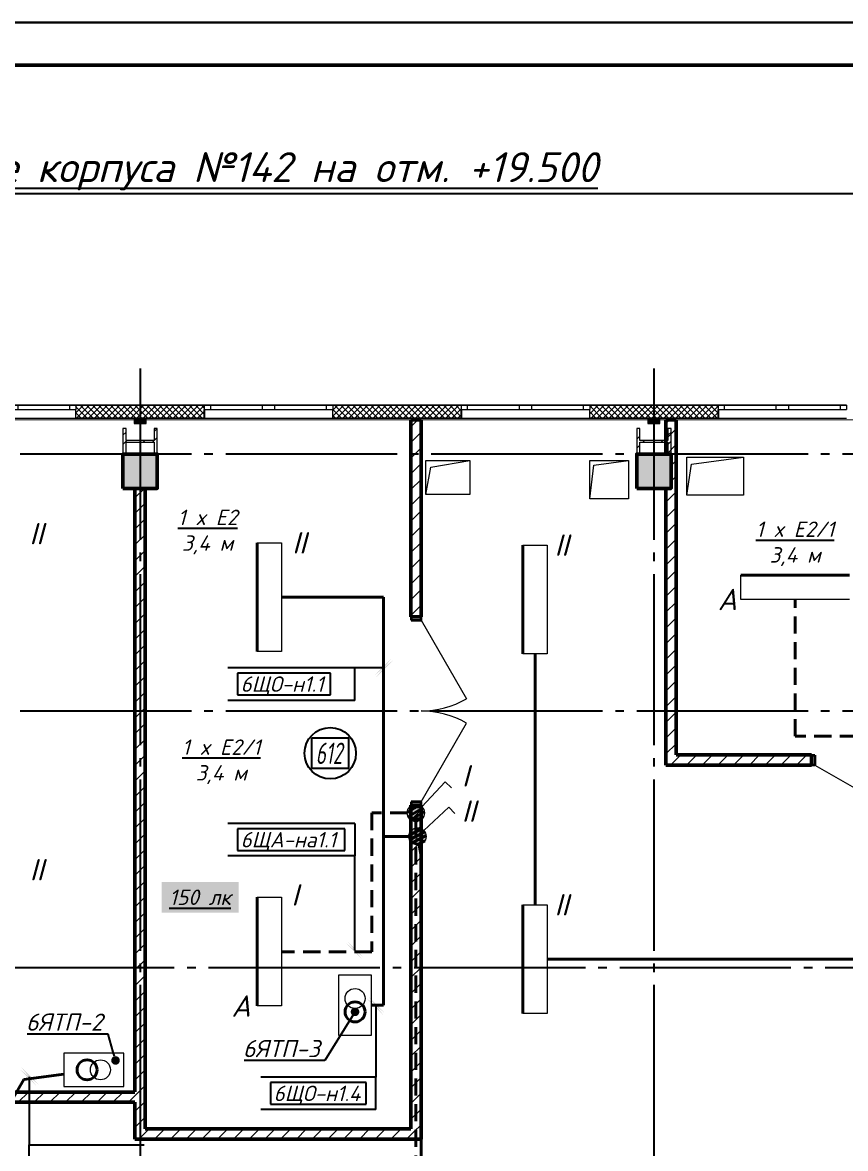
# Model space of a CAD drawing. Header units: millimetres. Extents: x 0 to 1093, y 0 to 420.
# Drawn here: x 384.5 to 480.6, y 288.5 to 420 of the extents above; entities that cross this region are included whole.
import ezdxf
from ezdxf import colors
from ezdxf.entities.mleader import LeaderData, LeaderLine
from ezdxf.math import Vec2, Vec3

# ---------------------------------------------------------------- set-up
doc = ezdxf.new("R2010")
doc.units = ezdxf.units.MM
doc.linetypes.add('JIS_02_2.0', pattern=[3, 2, -1])
doc.linetypes.add('ГОСТ 2.303 5', pattern=[24, 20, -1.5, 1, -1.5])
for name, color, linetype in [('Viewport1ForCustomObjects_0', 7, 'Continuous'), ('Viewport2ForCustomObjects_0', 7, 'Continuous'), ('Номер помещения', 7, 'Continuous'), ('Рамка', 7, 'Continuous'), ('СПКБ-0000-000-АР#006$0$Двери ArchiCAD', 7, 'Continuous'), ('СПКБ-0000-000-АР#006$0$Колонны новые', 7, 'Continuous'), ('СПКБ-0000-000-АР#006$0$Колонны существующие', 7, 'Continuous'), ('СПКБ-0000-000-АР#006$0$Окна ArchiCAD', 7, 'Continuous'), ('СПКБ-0000-000-АР#006$0$Перекрытие новые', 7, 'Continuous'), ('СПКБ-0000-000-АР#006$0$Стены', 7, 'Continuous'), ('СПКБ-0000-000-АР#006$0$Фахверк', 7, 'Continuous'), ('Строительные оси', 7, 'Continuous'), ('ЭО_АВАРИЙНОЕ ОСВЕЩЕНИЕ', 7, 'Continuous'), ('ЭО_РАБОЧЕЕ ОСВЕЩЕНИЕ', 7, 'Continuous'), ('ЭС', 7, 'Continuous')]:
    doc.layers.add(name, color=color, linetype=linetype)
for name, color, linetype, lineweight, true_color in [('СПКБ-0000-000-АР#006$0$Двери ArchiCAD_Ном._пера__23', 7, 'Continuous', 35, 0xff6600), ('СПКБ-0000-000-АР#006$0$Двери ArchiCAD_Ном._пера__3', 7, 'Continuous', 18, 0xff6600), ('СПКБ-0000-000-АР#006$0$Двери ArchiCAD_Ном._пера__58', 7, 'Continuous', 50, 0xdf0000), ('СПКБ-0000-000-АР#006$0$Колонны новые_Ном._пера__108', 7, 'Continuous', 13, 0xfd8379), ('СПКБ-0000-000-АР#006$0$Колонны существующие_Ном._пера__102', 7, 'Continuous', 13, 0xcccccc), ('СПКБ-0000-000-АР#006$0$Окна ArchiCAD_Ном._пера__68', 7, 'Continuous', 20, 0xfd4435), ('СПКБ-0000-000-АР#006$0$Перекрытие новые_Ном._пера__161', 7, 'Continuous', 13, 0xe11606), ('СПКБ-0000-000-АР#006$0$Стены_Ном._пера__58', 7, 'Continuous', 50, 0xdf0000), ('СПКБ-0000-000-АР#006$0$Стены_Ном._пера__68', 7, 'Continuous', 20, 0xfd4435), ('СПКБ-0000-000-АР#006$0$Фахверк_Ном._пера__102', 7, 'Continuous', 13, 0xcccccc)]:
    doc.layers.add(name, color=color, linetype=linetype, lineweight=lineweight, true_color=true_color)
for name, color, linetype, lineweight in [('СПКБ-0000-000-АР#006$0$Колонны новые_Ном._пера__20', 1, 'Continuous', 20), ('СПКБ-0000-000-АР#006$0$Колонны существующие_Ном._пера__141', 7, 'Continuous', 50), ('СПКБ-0000-000-АР#006$0$Окна ArchiCAD_Ном._пера__6', 5, 'Continuous', 9), ('СПКБ-0000-000-АР#006$0$Стены_Ном._пера__20', 1, 'Continuous', 20), ('СПКБ-0000-000-АР#006$0$Фахверк_Ном._пера__1', 7, 'Continuous', 13), ('СПКБ-0000-000-АР#006$0$Шахты ОВ_Ном._пера__1', 7, 'Continuous', 13)]:
    doc.layers.add(name, color=color, linetype=linetype, lineweight=lineweight)
doc.styles.add('1.8', font='isocpeui.ttf', dxfattribs={"height": 1.8})
doc.styles.add('2.5', font='isocpeui.ttf')
doc.styles.add('3.5', font='isocpeui.ttf', dxfattribs={"height": 3.5})
doc.styles.add('CustomTextStyle62', font='isocpeui.ttf', dxfattribs={"width": 0.987755, "height": 1.8})
doc.styles.add('CustomTextStyle73', font='isocpeui.ttf', dxfattribs={"width": 0.987755, "height": 1.8})
doc.styles.add('CustomTextStyle74', font='isocpeui.ttf', dxfattribs={"width": 0.987755, "height": 1.8})
doc.styles.add('CustomTextStyle8', font='isocpeui.ttf', dxfattribs={"width": 0.651774, "height": 2.5})
pattern_1 = [(45, (0, 0), (-35.35534, 35.35534), []), (135, (0, 0), (35.35534, 35.35534), [])]
pattern_2 = [(45, (0, 0), (-91.9239, 91.9239), [])]
pattern_3 = [(45, (0, 0), (-159.099, 159.099), []), (45, (-53.03, 53.03), (-159.099, 159.099), [])]

# ---------------------------------------------------------------- blocks, each defined once
blk = doc.blocks.new('_Dot')
at = {"color": 0, "linetype": 'ByBlock', "lineweight": -2}
blk.add_line((-0.5, 0), (-1, 0), dxfattribs=at)
at = {"color": 0, "linetype": 'ByBlock', "const_width": 0.5}
blk.add_lwpolyline([(-0.25, 0, 1), (0.25, 0, 1)], format="xyb", close=True, dxfattribs=at)
blk = doc.blocks.new('*E373')
at = {"layer": 'Номер помещения', "color": 7, "linetype": 'Continuous', "true_color": 0xffffff}
for p, q in [((84.81, 215.67), (80.44, 215.67)), ((80.44, 215.67), (80.44, 212.17)), ((84.81, 212.17), (84.81, 215.67)), ((80.44, 212.17), (84.81, 212.17)), ((80.44, 212.17), (80.44, 212.17))]:
    blk.add_line(p, q, dxfattribs=at)
at = {"layer": 'Номер помещения', "color": 6, "linetype": 'Continuous'}
blk.add_circle((82.63, 213.92), 3, dxfattribs=at)
at = {"layer": 'Строительные оси', "color": 3, "linetype": 'ГОСТ 2.303 5', "lineweight": 25}
for p, q in [((60.43, 258.86), (60.43, -45.14)), ((120.43, 258.86), (120.43, -45.14)), ((186.43, 248.86), (-283.76, 248.86)), ((186.43, 218.86), (-283.76, 218.86)), ((280.43, 188.86), (-283.57, 188.86))]:
    blk.add_line(p, q, dxfattribs=at)
at = {"layer": 'ЭО_АВАРИЙНОЕ ОСВЕЩЕНИЕ', "color": 1, "lineweight": 40}
for p, q in [((130.57, 234.73), (143.26, 234.73)), ((91.63, 206.99), (93.04, 207.86)), ((91.74, 206.5), (93.44, 207.54)), ((92.05, 206.14), (93.62, 207.1)), ((92.67, 205.95), (93.5, 206.47)), ((74.11, 184.41), (74.11, 197.1))]:
    blk.add_line(p, q, dxfattribs=at)
at = {"layer": 'ЭО_АВАРИЙНОЕ ОСВЕЩЕНИЕ', "color": 7, "lineweight": 0}
for p, q in [((130.57, 231.88), (130.57, 234.73)), ((143.26, 231.88), (130.57, 231.88)), ((93.32, 207.68), (96.07, 210.58)), ((96.07, 210.58), (96.79, 209.89)), ((74.11, 197.1), (76.96, 197.1)), ((76.96, 197.1), (76.96, 184.41)), ((76.96, 184.41), (74.11, 184.41))]:
    blk.add_line(p, q, dxfattribs=at)
at = {"layer": 'ЭО_АВАРИЙНОЕ ОСВЕЩЕНИЕ', "color": 1, "linetype": 'JIS_02_2.0', "lineweight": 40}
for p, q in [((136.91, 215.91), (136.91, 231.88)), ((162.15, 215.91), (136.91, 215.91)), ((87.51, 206.95), (87.48, 190.75)), ((91.63, 206.95), (87.51, 206.95)), ((92.63, 205.95), (92.63, 164.74)), ((87.48, 190.75), (76.96, 190.75))]:
    blk.add_line(p, q, dxfattribs=at)
at = {"layer": 'ЭО_АВАРИЙНОЕ ОСВЕЩЕНИЕ', "color": 7, "lineweight": 0}
blk.add_circle((92.63, 206.95), 1, dxfattribs=at)
at = {"layer": 'ЭО_АВАРИЙНОЕ ОСВЕЩЕНИЕ', "color": 1, "lineweight": 0}
for points in [[(92.11, 207.8), (91.87, 207.48), (93.48, 207.48)], [(92.86, 207.93), (92.11, 207.8), (93.03, 207.8)], [(92.11, 207.8), (93.03, 207.8), (93.48, 207.48)], [(91.87, 207.48), (91.66, 207.19), (93.53, 207.19)], [(91.66, 207.19), (91.73, 206.72), (93.6, 206.72)], [(91.66, 207.19), (93.53, 207.19), (93.6, 206.72)], [(91.73, 206.72), (91.78, 206.43), (93.39, 206.43)], [(91.73, 206.72), (93.6, 206.72), (93.39, 206.43)], [(91.87, 207.48), (93.48, 207.48), (93.53, 207.19)], [(91.78, 206.43), (92.23, 206.1), (93.15, 206.1)], [(91.78, 206.43), (93.39, 206.43), (93.15, 206.1)], [(92.23, 206.1), (93.15, 206.1), (92.4, 205.98)]]:
    blk.add_solid(points, dxfattribs=at)
at = {"layer": 'ЭО_РАБОЧЕЕ ОСВЕЩЕНИЕ', "color": 5, "lineweight": 40}
for p, q in [((74.11, 225.81), (74.11, 238.5)), ((105.13, 225.54), (105.13, 238.23)), ((88.87, 232.16), (76.96, 232.16)), ((88.87, 204.22), (88.87, 232.16)), ((106.55, 196.23), (106.56, 225.54)), ((91.82, 204.22), (88.87, 204.22)), ((88.87, 184.5), (88.87, 204.22)), ((91.83, 204.33), (93.3, 205.1)), ((91.9, 203.83), (93.66, 204.76)), ((92.19, 203.45), (93.82, 204.3)), ((92.79, 203.22), (93.66, 203.68)), ((93.01, 203.24), (93.26, 201.92)), ((93.26, 201.92), (93.26, 165.32)), ((105.13, 183.54), (105.13, 196.23)), ((143.86, 189.89), (107.98, 189.89)), ((87.47, 184.5), (88.87, 184.5)), ((51.52, 176.46), (46.85, 175.81)), ((46.85, 175.81), (45.22, 172.98))]:
    blk.add_line(p, q, dxfattribs=at)
at = {"layer": 'ЭО_РАБОЧЕЕ ОСВЕЩЕНИЕ', "color": 7, "lineweight": 0}
for p, q in [((74.11, 238.5), (76.96, 238.5)), ((76.96, 238.5), (76.96, 225.81)), ((105.13, 238.23), (107.98, 238.23)), ((107.98, 238.23), (107.98, 225.54)), ((76.96, 225.81), (74.11, 225.81)), ((107.98, 225.54), (105.13, 225.54)), ((93.55, 204.9), (96.5, 207.61)), ((96.5, 207.61), (97.17, 206.87)), ((105.13, 196.23), (107.98, 196.23)), ((107.98, 196.23), (107.98, 183.54)), ((87.47, 188), (83.58, 188)), ((83.58, 188), (83.58, 181)), ((87.47, 181), (87.47, 188)), ((107.98, 183.54), (105.13, 183.54)), ((83.58, 181), (87.47, 181)), ((51.52, 178.9), (51.52, 175.01)), ((58.52, 178.9), (51.52, 178.9)), ((58.52, 175.01), (58.52, 178.9)), ((51.52, 175.01), (58.52, 175.01))]:
    blk.add_line(p, q, dxfattribs=at)
for centre, radius in [((92.82, 204.22), 1), ((85.53, 185.28), 1.17), ((55.8, 176.95), 1.17)]:
    blk.add_circle(centre, radius, dxfattribs=at)
at = {"layer": 'ЭО_РАБОЧЕЕ ОСВЕЩЕНИЕ', "color": 5, "lineweight": 40}
for centre in [(85.53, 183.72), (54.24, 176.95)]:
    blk.add_circle(centre, 1.17, dxfattribs=at)
at = {"layer": 'ЭО_РАБОЧЕЕ ОСВЕЩЕНИЕ', "color": 5, "lineweight": 0}
for points in [[(93.12, 205.18), (92.36, 205.11), (93.2, 205.11)], [(92, 204.68), (91.86, 204.52), (93.72, 204.52)], [(91.86, 204.52), (91.92, 203.92), (93.77, 203.92)], [(91.86, 204.52), (93.72, 204.52), (93.77, 203.92)], [(91.92, 203.92), (91.93, 203.76), (93.64, 203.76)], [(91.92, 203.92), (93.77, 203.92), (93.64, 203.76)], [(92.36, 205.11), (92, 204.68), (93.7, 204.68)], [(92, 204.68), (93.7, 204.68), (93.72, 204.52)], [(92.36, 205.11), (93.2, 205.11), (93.7, 204.68)], [(91.93, 203.76), (92.44, 203.33), (93.28, 203.33)], [(91.93, 203.76), (93.64, 203.76), (93.28, 203.33)], [(92.44, 203.33), (93.28, 203.33), (92.52, 203.27)]]:
    blk.add_solid(points, dxfattribs=at)
at = {"layer": 'Номер помещения', "linetype": 'Continuous', "style": 'CustomTextStyle8', "width": 0.651774}
blk.add_text('612', height=2.5, dxfattribs=at).set_placement((80.94, 212.67))
blk = doc.blocks.new('СПКБ-0000-000-АР#006$0$Перекрытие_1', base_point=(-24407, 20247))
at = {"layer": 'СПКБ-0000-000-АР#006$0$Перекрытие новые_Ном._пера__161', "color": 12, "linetype": 'Continuous', "lineweight": 13, "true_color": 0xe11606, "flags": 128}
blk.add_lwpolyline([(-17959, 25286), (17853, 25289), (17853, 19188), (22462, 19188), (22462, 18544), (22462, 17594), (22462, 15678), (25023, 15678), (25023, 12761), (19944, 12761), (19944, 10011), (25023, 10011), (25023, 7089), (22462, 7089), (22462, 5174), (22462, 4224), (22462, 3577), (17853, 3577), (17853, -2527), (5824, -2528), (-24407, -2530)], dxfattribs=at)
blk = doc.blocks.new('СПКБ-0000-000-АР#006$0$Двустворчатое Окно 19')
at = {"layer": 'СПКБ-0000-000-АР#006$0$Окна ArchiCAD_Ном._пера__6', "color": 5, "linetype": 'Continuous', "lineweight": 9}
for p, q in [((-750, 0), (-675, 0)), ((-747, 100), (747, 100)), ((-675, 0), (-675, -50)), ((-675, 0), (-75, 0)), ((-75, -50), (-75, 0)), ((-75, 0), (0, 0)), ((0, 0), (75, 0)), ((75, 0), (75, -50)), ((75, 0), (675, 0)), ((675, -50), (675, 0)), ((675, 0), (750, 0)), ((-750, -50), (750, -50)), ((-675, -50), (-750, -50)), ((-75, -50), (-675, -50)), ((0, -50), (-75, -50)), ((75, -50), (0, -50)), ((675, -50), (75, -50)), ((750, -50), (675, -50))]:
    blk.add_line(p, q, dxfattribs=at)
at = {"layer": 'СПКБ-0000-000-АР#006$0$Окна ArchiCAD_Ном._пера__68', "color": 20, "linetype": 'Continuous', "lineweight": 20, "true_color": 0xfd4435}
for p, q in [((-750, -47), (-750, 0)), ((750, -47), (750, 0)), ((-750, -50), (-750, -47)), ((750, -50), (750, -47))]:
    blk.add_line(p, q, dxfattribs=at)
blk = doc.blocks.new('СПКБ-0000-000-АР#006$0$Стена_1', base_point=(17893, 25306))
at = {"layer": 'СПКБ-0000-000-АР#006$0$Стены_Ном._пера__68', "linetype": 'Continuous', "lineweight": 20, "true_color": 0xfd4435}
for points in [[(5290, 25306), (5293, 25306), (5293, 25309), (5293, 25406), (5290, 25406)], [(6793, 25456), (5293, 25456), (5293, 25453), (6793, 25453)], [(6793, 25306), (6796, 25306), (6796, 25406), (6793, 25406), (6793, 25309)], [(8290, 25306), (8293, 25306), (8293, 25309), (8293, 25406), (8290, 25406)], [(9793, 25456), (8293, 25456), (8293, 25453), (9793, 25453)], [(9793, 25306), (9796, 25306), (9796, 25406), (9793, 25406), (9793, 25309)], [(11290, 25306), (11293, 25306), (11293, 25309), (11293, 25406), (11290, 25406)], [(12793, 25456), (11293, 25456), (11293, 25453), (12793, 25453)], [(12793, 25306), (12796, 25306), (12796, 25406), (12793, 25406), (12793, 25309)], [(6793, 25309), (5293, 25309), (5293, 25306), (6793, 25306)], [(8293, 25309), (8293, 25306), (9793, 25306), (9793, 25309)], [(12793, 25309), (11293, 25309), (11293, 25306), (12793, 25306)]]:
    blk.add_hatch(color=20, dxfattribs=at).paths.add_polyline_path(points)
h = blk.add_hatch(dxfattribs=at)
h.set_pattern_fill('СЕТКА_5X5_ДИАГОНАЛЬНАЯ', color=20, style=0, pattern_type=2)
h.set_pattern_definition(pattern_1)
h.paths.add_polyline_path([(6793, 25453), (5293, 25453), (5293, 25406), (5293, 25309), (6793, 25309), (6793, 25406)])
h = blk.add_hatch(dxfattribs=at)
h.set_pattern_fill('СЕТКА_5X5_ДИАГОНАЛЬНАЯ', color=20, style=0, pattern_type=2)
h.set_pattern_definition(pattern_1)
h.paths.add_polyline_path([(8293, 25309), (9793, 25309), (9793, 25406), (9793, 25453), (8293, 25453), (8293, 25406)])
h = blk.add_hatch(dxfattribs=at)
h.set_pattern_fill('СЕТКА_5X5_ДИАГОНАЛЬНАЯ', color=20, style=0, pattern_type=2)
h.set_pattern_definition(pattern_1)
h.paths.add_polyline_path([(11293, 25309), (12793, 25309), (12793, 25406), (12793, 25453), (11293, 25453), (11293, 25406)])
at = {"layer": 'СПКБ-0000-000-АР#006$0$Стены_Ном._пера__68', "color": 20, "linetype": 'Continuous', "lineweight": 20, "true_color": 0xfd4435}
for p, q in [((5290, 25406), (5290, 25306)), ((5293, 25406), (5290, 25406)), ((5293, 25456), (5293, 25453)), ((6793, 25453), (5293, 25453)), ((5293, 25453), (5293, 25406)), ((5293, 25309), (5293, 25406)), ((6793, 25456), (6793, 25453)), ((6793, 25453), (6793, 25406)), ((6793, 25406), (6796, 25406)), ((6793, 25309), (6793, 25406)), ((6796, 25406), (6796, 25306)), ((8290, 25406), (8290, 25306)), ((8293, 25406), (8290, 25406)), ((8293, 25456), (8293, 25453)), ((9793, 25453), (8293, 25453)), ((8293, 25453), (8293, 25406)), ((8293, 25309), (8293, 25406)), ((9793, 25456), (9793, 25453)), ((9793, 25453), (9793, 25406)), ((9793, 25406), (9796, 25406)), ((9793, 25309), (9793, 25406)), ((9796, 25406), (9796, 25306)), ((11290, 25406), (11290, 25306)), ((11293, 25406), (11290, 25406)), ((11293, 25456), (11293, 25453)), ((12793, 25453), (11293, 25453)), ((11293, 25453), (11293, 25406)), ((11293, 25309), (11293, 25406)), ((12793, 25456), (12793, 25453)), ((12793, 25453), (12793, 25406)), ((12793, 25406), (12796, 25406)), ((12793, 25309), (12793, 25406)), ((12796, 25406), (12796, 25306)), ((5293, 25306), (5290, 25306)), ((5293, 25309), (6793, 25309)), ((6793, 25306), (6796, 25306)), ((8293, 25306), (8290, 25306)), ((8293, 25309), (9793, 25309)), ((9793, 25306), (9796, 25306)), ((11293, 25306), (11290, 25306)), ((11293, 25309), (12793, 25309)), ((12793, 25306), (12796, 25306))]:
    blk.add_line(p, q, dxfattribs=at)
at = {"layer": 'СПКБ-0000-000-АР#006$0$Стены_Ном._пера__68', "color": 20, "linetype": 'Continuous', "lineweight": 20, "true_color": 0xfd4435, "flags": 128}
for points in [[(6793, 25456), (5293, 25456)], [(9793, 25456), (8293, 25456)], [(12793, 25456), (11293, 25456)], [(5293, 25306), (6793, 25306)], [(8293, 25306), (9793, 25306)], [(11293, 25306), (12793, 25306)]]:
    blk.add_lwpolyline(points, dxfattribs=at)
at = {"layer": 'СПКБ-0000-000-АР#006$0$Окна ArchiCAD', "color": 5, "linetype": 'Continuous', "lineweight": 9, "xscale": -1, "zscale": 1000, "rotation": 180}
for p in [(4543, 25406), (7543, 25406), (10543, 25406), (13543, 25406)]:
    blk.add_blockref('СПКБ-0000-000-АР#006$0$Двустворчатое Окно 19', p, dxfattribs=at)
blk = doc.blocks.new('СПКБ-0000-000-АР#006$0$Двупольная Дверь 19_4')
at = {"layer": 'СПКБ-0000-000-АР#006$0$Двери ArchiCAD_Ном._пера__23', "color": 30, "linetype": 'Continuous', "lineweight": 35, "true_color": 0xff6600}
for p, q in [((-1060, 0), (-1100, 0)), ((-1100, 0), (-1100, -115)), ((-1060, -115), (-1060, 0)), ((1100, 0), (1060, 0)), ((1060, 0), (1060, -115)), ((1100, -115), (1100, 0)), ((-1100, -115), (-1060, -115)), ((1060, -115), (1100, -115))]:
    blk.add_line(p, q, dxfattribs=at)
at = {"layer": 'СПКБ-0000-000-АР#006$0$Двери ArchiCAD_Ном._пера__3', "color": 30, "linetype": 'Continuous', "lineweight": 18, "true_color": 0xff6600}
for p, q in [((-1060, 0), (-142, 530)), ((1060, 0), (142, 530))]:
    blk.add_line(p, q, dxfattribs=at)
for centre, start, end in [((-1060, 0), 0, 30), ((1060, 0), 150, 180)]:
    blk.add_arc(centre, 1060, start, end, dxfattribs=at)
at = {"layer": 'СПКБ-0000-000-АР#006$0$Двери ArchiCAD_Ном._пера__58', "color": 12, "linetype": 'Continuous', "lineweight": 50, "true_color": 0xdf0000}
for p, q in [((-1100, 0), (-1137, 0)), ((-1100, 0), (-1100, -115)), ((1100, 0), (1100, -115)), ((1100, 0), (1137, 0)), ((-1100, -120), (-1137, -120)), ((-1100, -115), (-1100, -120)), ((1100, -115), (1100, -120)), ((1100, -120), (1137, -120))]:
    blk.add_line(p, q, dxfattribs=at)
blk = doc.blocks.new('СПКБ-0000-000-АР#006$0$Стена_29', base_point=(43, 17376))
at = {"layer": 'СПКБ-0000-000-АР#006$0$Стены_Ном._пера__20', "linetype": 'Continuous', "lineweight": 20}
h = blk.add_hatch(dxfattribs=at)
h.set_pattern_fill('КИРПИЧ_ОБЫКНОВЕННЫЙ', color=1, style=0, pattern_type=2)
h.set_pattern_definition(pattern_2)
h.paths.add_polyline_path([(-17, 17316), (1883, 17316), (1883, 17431), (1883, 17436), (103, 17436)])
h = blk.add_hatch(dxfattribs=at)
h.set_pattern_fill('КИРПИЧ_ОБЫКНОВЕННЫЙ', color=1, style=0, pattern_type=2)
h.set_pattern_definition(pattern_2)
h.paths.add_polyline_path([(5983, 17436), (4083, 17436), (4083, 17431), (4083, 17316), (5983, 17316)])
at = {"layer": 'СПКБ-0000-000-АР#006$0$Стены_Ном._пера__58', "color": 12, "linetype": 'Continuous', "lineweight": 50, "true_color": 0xdf0000}
for p, q in [((1883, 17436), (1846, 17436)), ((1883, 17431), (1883, 17436)), ((1883, 17316), (1883, 17431)), ((4083, 17436), (4120, 17436)), ((4083, 17431), (4083, 17436)), ((4083, 17316), (4083, 17431)), ((1883, 17316), (1846, 17316)), ((4083, 17316), (4120, 17316))]:
    blk.add_line(p, q, dxfattribs=at)
at = {"layer": 'СПКБ-0000-000-АР#006$0$Стены_Ном._пера__58', "color": 12, "linetype": 'Continuous', "lineweight": 50, "true_color": 0xdf0000, "flags": 128}
for points in [[(1883, 17436), (103, 17436)], [(5983, 17436), (4083, 17436)], [(-17, 17316), (1883, 17316)], [(4083, 17316), (5983, 17316)]]:
    blk.add_lwpolyline(points, dxfattribs=at)
at = {"layer": 'СПКБ-0000-000-АР#006$0$Двери ArchiCAD', "color": 21, "linetype": 'Continuous', "lineweight": 18, "true_color": 0xff9955, "zscale": 1000, "rotation": 180}
blk.add_blockref('СПКБ-0000-000-АР#006$0$Двупольная Дверь 19_4', (2983, 17316), dxfattribs=at)
blk = doc.blocks.new('СПКБ-0000-000-АР#006$0$Стена_30', base_point=(6043, 16885))
at = {"layer": 'СПКБ-0000-000-АР#006$0$Стены_Ном._пера__20', "linetype": 'Continuous', "lineweight": 20}
h = blk.add_hatch(dxfattribs=at)
h.set_pattern_fill('КИРПИЧ_ОБЫКНОВЕННЫЙ', color=1, style=0, pattern_type=2)
h.set_pattern_definition(pattern_2)
h.paths.add_polyline_path([(6103, 24486), (5983, 24486), (5983, 16885), (6103, 17005)])
at = {"layer": 'СПКБ-0000-000-АР#006$0$Стены_Ном._пера__58', "color": 12, "linetype": 'Continuous', "lineweight": 50, "true_color": 0xdf0000, "flags": 128}
for points in [[(5983, 24486), (5983, 17436)], [(6103, 17005), (6103, 24486)], [(5983, 17316), (5983, 16885)]]:
    blk.add_lwpolyline(points, dxfattribs=at)
blk = doc.blocks.new('СПКБ-0000-000-АР#006$0$Стена_33', base_point=(9263, 16885))
at = {"layer": 'СПКБ-0000-000-АР#006$0$Стены_Ном._пера__20', "linetype": 'Continuous', "lineweight": 20}
h = blk.add_hatch(dxfattribs=at)
h.set_pattern_fill('КИРПИЧ_ОБЫКНОВЕННЫЙ', color=1, style=0, pattern_type=2)
h.set_pattern_definition(pattern_2)
h.paths.add_polyline_path([(9323, 25288), (9203, 25288), (9203, 22986), (9208, 22986), (9323, 22986)])
h = blk.add_hatch(dxfattribs=at)
h.set_pattern_fill('КИРПИЧ_ОБЫКНОВЕННЫЙ', color=1, style=0, pattern_type=2)
h.set_pattern_definition(pattern_2)
h.paths.add_polyline_path([(9203, 17005), (9323, 16885), (9323, 20786), (9208, 20786), (9203, 20786)])
at = {"layer": 'СПКБ-0000-000-АР#006$0$Стены_Ном._пера__58', "color": 12, "linetype": 'Continuous', "lineweight": 50, "true_color": 0xdf0000}
for p, q in [((9203, 22986), (9203, 23023)), ((9323, 22986), (9323, 23023)), ((9208, 22986), (9203, 22986)), ((9323, 22986), (9208, 22986)), ((9203, 20786), (9203, 20749)), ((9208, 20786), (9203, 20786)), ((9323, 20786), (9208, 20786)), ((9323, 20786), (9323, 20749))]:
    blk.add_line(p, q, dxfattribs=at)
at = {"layer": 'СПКБ-0000-000-АР#006$0$Стены_Ном._пера__58', "color": 12, "linetype": 'Continuous', "lineweight": 50, "true_color": 0xdf0000, "flags": 128}
for points in [[(9323, 25288), (9203, 25288)], [(9203, 25288), (9203, 22986)], [(9323, 22986), (9323, 25288)], [(9203, 20786), (9203, 17005)], [(9323, 16885), (9323, 20786)]]:
    blk.add_lwpolyline(points, dxfattribs=at)
at = {"layer": 'СПКБ-0000-000-АР#006$0$Двери ArchiCAD', "color": 21, "linetype": 'Continuous', "lineweight": 18, "true_color": 0xff9955, "zscale": 1000, "rotation": 270}
blk.add_blockref('СПКБ-0000-000-АР#006$0$Двупольная Дверь 19_4', (9323, 21886), dxfattribs=at)
blk = doc.blocks.new('СПКБ-0000-000-АР#006$0$Стена_34', base_point=(6043, 16885))
at = {"layer": 'СПКБ-0000-000-АР#006$0$Стены_Ном._пера__20', "linetype": 'Continuous', "lineweight": 20}
h = blk.add_hatch(dxfattribs=at)
h.set_pattern_fill('КИРПИЧ_ОБЫКНОВЕННЫЙ', color=1, style=0, pattern_type=2)
h.set_pattern_definition(pattern_2)
h.paths.add_polyline_path([(5983, 16885), (9323, 16885), (9203, 17005), (6103, 17005)])
at = {"layer": 'СПКБ-0000-000-АР#006$0$Стены_Ном._пера__58', "color": 12, "linetype": 'Continuous', "lineweight": 50, "true_color": 0xdf0000, "flags": 128}
for points in [[(9203, 17005), (6103, 17005)], [(5983, 16885), (9323, 16885)]]:
    blk.add_lwpolyline(points, dxfattribs=at)
blk = doc.blocks.new('СПКБ-0000-000-АР#006$0$Стена_35', base_point=(12303, 25286))
at = {"layer": 'СПКБ-0000-000-АР#006$0$Стены_Ном._пера__20', "linetype": 'Continuous', "lineweight": 20}
h = blk.add_hatch(dxfattribs=at)
h.set_pattern_fill('КИРПИЧ_ОБЫКНОВЕННЫЙ', color=1, style=0, pattern_type=2)
h.set_pattern_definition(pattern_2)
h.paths.add_polyline_path([(12183, 24886), (12303, 24886), (12303, 25286), (12183, 25286)])
h = blk.add_hatch(dxfattribs=at)
h.set_pattern_fill('КИРПИЧ_ОБЫКНОВЕННЫЙ', color=1, style=0, pattern_type=2)
h.set_pattern_definition(pattern_2)
h.paths.add_polyline_path([(12243, 24486), (12303, 24486), (12303, 24886), (12243, 24886)])
h = blk.add_hatch(dxfattribs=at)
h.set_pattern_fill('КИРПИЧ_ОБЫКНОВЕННЫЙ', color=1, style=0, pattern_type=2)
h.set_pattern_definition(pattern_2)
h.paths.add_polyline_path([(12183, 21255), (12303, 21375), (12303, 24486), (12183, 24486)])
at = {"layer": 'СПКБ-0000-000-АР#006$0$Стены_Ном._пера__58', "color": 12, "linetype": 'Continuous', "lineweight": 50, "true_color": 0xdf0000, "flags": 128}
for points in [[(12183, 25286), (12183, 24886)], [(12303, 25286), (12183, 25286)], [(12303, 21375), (12303, 25286)], [(12183, 24486), (12183, 21255)]]:
    blk.add_lwpolyline(points, dxfattribs=at)
blk = doc.blocks.new('СПКБ-0000-000-АР#006$0$Стена_36', base_point=(12303, 21375))
at = {"layer": 'СПКБ-0000-000-АР#006$0$Стены_Ном._пера__20', "linetype": 'Continuous', "lineweight": 20}
h = blk.add_hatch(dxfattribs=at)
h.set_pattern_fill('КИРПИЧ_ОБЫКНОВЕННЫЙ', color=1, style=0, pattern_type=2)
h.set_pattern_definition(pattern_2)
h.paths.add_polyline_path([(12183, 21255), (13883, 21255), (13883, 21370), (13883, 21375), (12303, 21375)])
h = blk.add_hatch(dxfattribs=at)
h.set_pattern_fill('КИРПИЧ_ОБЫКНОВЕННЫЙ', color=1, style=0, pattern_type=2)
h.set_pattern_definition(pattern_2)
h.paths.add_polyline_path([(17853, 21375), (16083, 21375), (16083, 21370), (16083, 21255), (17853, 21255)])
at = {"layer": 'СПКБ-0000-000-АР#006$0$Стены_Ном._пера__58', "color": 12, "linetype": 'Continuous', "lineweight": 50, "true_color": 0xdf0000}
for p, q in [((13883, 21375), (13846, 21375)), ((13883, 21370), (13883, 21375)), ((13883, 21255), (13883, 21370)), ((16083, 21375), (16120, 21375)), ((16083, 21370), (16083, 21375)), ((16083, 21255), (16083, 21370)), ((13883, 21255), (13846, 21255)), ((16083, 21255), (16120, 21255))]:
    blk.add_line(p, q, dxfattribs=at)
at = {"layer": 'СПКБ-0000-000-АР#006$0$Стены_Ном._пера__58', "color": 12, "linetype": 'Continuous', "lineweight": 50, "true_color": 0xdf0000, "flags": 128}
for points in [[(13883, 21375), (12303, 21375)], [(17853, 21375), (16083, 21375)], [(17853, 21255), (17853, 21375)], [(12183, 21255), (13883, 21255)], [(16083, 21255), (17853, 21255)]]:
    blk.add_lwpolyline(points, dxfattribs=at)
at = {"layer": 'СПКБ-0000-000-АР#006$0$Двери ArchiCAD', "color": 21, "linetype": 'Continuous', "lineweight": 18, "true_color": 0xff9955, "xscale": -1, "zscale": 1000, "rotation": 180}
blk.add_blockref('СПКБ-0000-000-АР#006$0$Двупольная Дверь 19_4', (14983, 21255), dxfattribs=at)
blk = doc.blocks.new('СПКБ-0000-000-АР#006$0$Колонна_17', base_point=(6043, 24686))
at = {"layer": 'СПКБ-0000-000-АР#006$0$Колонны существующие_Ном._пера__102', "linetype": 'Continuous', "lineweight": 13, "true_color": 0xcccccc}
blk.add_hatch(color=254, dxfattribs=at).paths.add_polyline_path([(5843, 24486), (6243, 24486), (6243, 24886), (5843, 24886)])
at = {"layer": 'СПКБ-0000-000-АР#006$0$Колонны существующие_Ном._пера__141', "color": 7, "linetype": 'Continuous', "lineweight": 50, "flags": 128}
blk.add_lwpolyline([(5843, 24486), (6243, 24486), (6243, 24886), (5843, 24886)], close=True, dxfattribs=at)
blk = doc.blocks.new('СПКБ-0000-000-АР#006$0$Колонна_18', base_point=(12043, 24686))
at = {"layer": 'СПКБ-0000-000-АР#006$0$Колонны существующие_Ном._пера__102', "linetype": 'Continuous', "lineweight": 13, "true_color": 0xcccccc}
blk.add_hatch(color=254, dxfattribs=at).paths.add_polyline_path([(11843, 24486), (12243, 24486), (12243, 24886), (11843, 24886)])
at = {"layer": 'СПКБ-0000-000-АР#006$0$Колонны существующие_Ном._пера__141', "color": 7, "linetype": 'Continuous', "lineweight": 50, "flags": 128}
blk.add_lwpolyline([(11843, 24486), (12243, 24486), (12243, 24886), (11843, 24886)], close=True, dxfattribs=at)
blk = doc.blocks.new('СПКБ-0000-000-АР#006$0$Колонна_41', base_point=(6043, 25036))
at = {"layer": 'СПКБ-0000-000-АР#006$0$Колонны новые_Ном._пера__108', "linetype": 'Continuous', "lineweight": 13, "true_color": 0xfd8379}
h = blk.add_hatch(dxfattribs=at)
h.set_pattern_fill('СТАЛЬ', color=11, style=0, pattern_type=2)
h.set_pattern_definition(pattern_3)
h.paths.add_polyline_path([(6243, 25186), (6207, 25186), (6207, 25045), (5880, 25045), (5880, 25186), (5843, 25186), (5843, 24886), (5880, 24886), (5880, 25027), (6207, 25027), (6207, 24886), (6243, 24886)])
at = {"layer": 'СПКБ-0000-000-АР#006$0$Колонны новые_Ном._пера__20', "color": 1, "linetype": 'Continuous', "lineweight": 20}
for p, q in [((5880, 25186), (5843, 25186)), ((5843, 25186), (5843, 24886)), ((5880, 25045), (5880, 25186)), ((6243, 25186), (6207, 25186)), ((6207, 25186), (6207, 25045)), ((6243, 24886), (6243, 25186)), ((6207, 25045), (5880, 25045)), ((5880, 24886), (5880, 25027)), ((5880, 25027), (6207, 25027)), ((6207, 25027), (6207, 24886)), ((5843, 24886), (5880, 24886)), ((6207, 24886), (6243, 24886))]:
    blk.add_line(p, q, dxfattribs=at)
blk = doc.blocks.new('СПКБ-0000-000-АР#006$0$Колонна_42', base_point=(12043, 25036))
at = {"layer": 'СПКБ-0000-000-АР#006$0$Колонны новые_Ном._пера__108', "linetype": 'Continuous', "lineweight": 13, "true_color": 0xfd8379}
h = blk.add_hatch(dxfattribs=at)
h.set_pattern_fill('СТАЛЬ', color=11, style=0, pattern_type=2)
h.set_pattern_definition(pattern_3)
h.paths.add_polyline_path([(12243, 25186), (12207, 25186), (12207, 25045), (11880, 25045), (11880, 25186), (11843, 25186), (11843, 24886), (11880, 24886), (11880, 25027), (12207, 25027), (12207, 24886), (12243, 24886)])
at = {"layer": 'СПКБ-0000-000-АР#006$0$Колонны новые_Ном._пера__20', "color": 1, "linetype": 'Continuous', "lineweight": 20}
for p, q in [((11880, 25186), (11843, 25186)), ((11843, 25186), (11843, 24886)), ((11880, 25045), (11880, 25186)), ((12243, 25186), (12207, 25186)), ((12207, 25186), (12207, 25045)), ((12243, 24886), (12243, 25186)), ((12207, 25045), (11880, 25045)), ((11880, 24886), (11880, 25027)), ((11880, 25027), (12207, 25027)), ((12207, 25027), (12207, 24886)), ((11843, 24886), (11880, 24886)), ((12207, 24886), (12243, 24886))]:
    blk.add_line(p, q, dxfattribs=at)
blk = doc.blocks.new('СПКБ-0000-000-АР#006$0$Колонна_89', base_point=(12043, 25276))
at = {"layer": 'СПКБ-0000-000-АР#006$0$Фахверк_Ном._пера__102', "linetype": 'Continuous', "lineweight": 13, "true_color": 0xcccccc}
blk.add_hatch(color=254, dxfattribs=at).paths.add_polyline_path([(12113, 25306), (11973, 25306), (11973, 25246), (12113, 25246)])
at = {"layer": 'СПКБ-0000-000-АР#006$0$Фахверк_Ном._пера__1', "color": 7, "linetype": 'Continuous', "lineweight": 13, "flags": 128}
blk.add_lwpolyline([(12113, 25306), (11973, 25306), (11973, 25246), (12113, 25246)], close=True, dxfattribs=at)
blk = doc.blocks.new('СПКБ-0000-000-АР#006$0$Колонна_90', base_point=(6043, 25276))
at = {"layer": 'СПКБ-0000-000-АР#006$0$Фахверк_Ном._пера__102', "linetype": 'Continuous', "lineweight": 13, "true_color": 0xcccccc}
blk.add_hatch(color=254, dxfattribs=at).paths.add_polyline_path([(6113, 25306), (5973, 25306), (5973, 25246), (6113, 25246)])
at = {"layer": 'СПКБ-0000-000-АР#006$0$Фахверк_Ном._пера__1', "color": 7, "linetype": 'Continuous', "lineweight": 13, "flags": 128}
blk.add_lwpolyline([(6113, 25306), (5973, 25306), (5973, 25246), (6113, 25246)], close=True, dxfattribs=at)
blk = doc.blocks.new('*E372')
at = {"layer": 'СПКБ-0000-000-АР#006$0$Шахты ОВ_Ном._пера__1', "color": 7, "linetype": 'Continuous', "lineweight": 13}
for p, q in [((339.942, 274.191), (344.506, 274.979)), ((358.993, 274.422), (363.009, 274.979)), ((370.374, 274.529), (376.454, 275.341)), ((339.356, 270.979), (339.942, 274.191)), ((358.509, 270.479), (358.993, 274.422)), ((369.844, 270.901), (370.374, 274.529))]:
    blk.add_line(p, q, dxfattribs=at)
at = {"layer": 'СПКБ-0000-000-АР#006$0$Шахты ОВ_Ном._пера__1', "color": 7, "linetype": 'Continuous', "lineweight": 13, "flags": 128}
for points in [[(339.356, 274.979), (344.506, 274.979), (344.506, 270.979), (339.356, 270.979)], [(358.509, 274.979), (363.009, 274.979), (363.009, 270.479), (358.509, 270.479)], [(369.844, 275.341), (376.454, 275.341), (376.454, 270.901), (369.844, 270.901)]]:
    blk.add_lwpolyline(points, close=True, dxfattribs=at)
at = {"layer": 'СПКБ-0000-000-АР#006$0$Колонны новые', "color": 1, "lineweight": 20, "xscale": 0.01, "yscale": 0.01, "zscale": 0.01}
for name, p in [('СПКБ-0000-000-АР#006$0$Колонна_41', (305.999, 277.201)), ('СПКБ-0000-000-АР#006$0$Колонна_42', (365.999, 277.201))]:
    blk.add_blockref(name, p, dxfattribs=at)
at = {"layer": 'СПКБ-0000-000-АР#006$0$Колонны существующие', "color": 7, "lineweight": 50, "xscale": 0.01, "yscale": 0.01, "zscale": 0.01}
for name, p in [('СПКБ-0000-000-АР#006$0$Колонна_17', (305.999, 273.701)), ('СПКБ-0000-000-АР#006$0$Колонна_18', (365.999, 273.701))]:
    blk.add_blockref(name, p, dxfattribs=at)
at = {"layer": 'СПКБ-0000-000-АР#006$0$Перекрытие новые', "color": 12, "linetype": 'Continuous', "lineweight": 13, "true_color": 0xe11606, "xscale": 0.01, "yscale": 0.01, "zscale": 0.01}
blk.add_blockref('СПКБ-0000-000-АР#006$0$Перекрытие_1', (1.5, 229.311), dxfattribs=at)
at = {"layer": 'СПКБ-0000-000-АР#006$0$Стены', "color": 20, "lineweight": 20, "true_color": 0xfd4435, "xscale": 0.01, "yscale": 0.01, "zscale": 0.01}
blk.add_blockref('СПКБ-0000-000-АР#006$0$Стена_1', (424.494, 279.905), dxfattribs=at)
at = {"layer": 'СПКБ-0000-000-АР#006$0$Стены', "color": 12, "lineweight": 50, "true_color": 0xdf0000, "xscale": 0.01, "yscale": 0.01, "zscale": 0.01}
for name, p in [('СПКБ-0000-000-АР#006$0$Стена_33', (338.199, 195.696)), ('СПКБ-0000-000-АР#006$0$Стена_35', (368.597, 279.705)), ('СПКБ-0000-000-АР#006$0$Стена_30', (305.999, 195.696)), ('СПКБ-0000-000-АР#006$0$Стена_36', (368.597, 240.597)), ('СПКБ-0000-000-АР#006$0$Стена_29', (245.999, 200.599)), ('СПКБ-0000-000-АР#006$0$Стена_34', (305.999, 195.696))]:
    blk.add_blockref(name, p, dxfattribs=at)
at = {"layer": 'СПКБ-0000-000-АР#006$0$Фахверк', "color": 7, "lineweight": 13, "xscale": 0.01, "yscale": 0.01, "zscale": 0.01}
for name, p in [('СПКБ-0000-000-АР#006$0$Колонна_90', (305.999, 279.601)), ('СПКБ-0000-000-АР#006$0$Колонна_89', (365.999, 279.601))]:
    blk.add_blockref(name, p, dxfattribs=at)
blk = doc.blocks.new('CustomObjectsInViewport1_0')
at = {"layer": 'Рамка', "lineweight": 30}
blk.add_line((0, 420), (891, 420), dxfattribs=at)
at = {"layer": 'ЭС'}
for p, q in [((423.25, 344.63), (408.43, 344.63)), ((426.64, 344.63), (423.25, 344.63)), ((423.25, 340.83), (423.25, 344.63)), ((423.25, 340.83), (408.43, 340.83)), ((423.25, 326.46), (408.43, 326.46)), ((423.25, 326.46), (423.25, 322.66)), ((423.25, 322.66), (408.43, 322.66)), ((423.25, 311.66), (423.25, 322.66)), ((425.71, 305.16), (425.71, 296.83)), ((385.22, 296.87), (385.22, 288.92)), ((425.71, 296.83), (412.28, 296.83)), ((425.71, 293.03), (425.71, 296.83)), ((425.71, 293.03), (412.28, 293.03)), ((385.22, 288.92), (398.66, 288.92)), ((385.22, 285.12), (385.22, 288.92))]:
    blk.add_line(p, q, dxfattribs=at)
at = {"layer": 'ЭС', "color": 7, "true_color": 0xffffff}
for p, q in [((420.43, 343.99), (409.57, 343.99)), ((409.57, 343.99), (409.57, 341.47)), ((420.43, 341.47), (420.43, 343.99)), ((409.57, 341.47), (420.43, 341.47)), ((409.57, 341.47), (409.57, 341.47)), ((422.11, 325.82), (409.57, 325.82)), ((409.57, 325.82), (409.57, 323.3)), ((422.11, 323.3), (422.11, 325.82)), ((409.57, 323.3), (422.11, 323.3)), ((409.57, 323.3), (409.57, 323.3)), ((424.57, 296.19), (413.42, 296.19)), ((413.42, 296.19), (413.42, 293.67)), ((424.57, 293.67), (424.57, 296.19)), ((413.42, 293.67), (424.57, 293.67)), ((413.42, 293.67), (413.42, 293.67))]:
    blk.add_line(p, q, dxfattribs=at)
at = {"layer": 'ЭС'}
for points in [[(425.74, 343.52), (427.74, 345.52), (427.53, 345.73), (425.53, 343.73)], [(422.14, 312.55), (424.14, 310.55), (424.35, 310.76), (422.35, 312.76)], [(426.82, 304.27), (424.82, 306.27), (424.61, 306.05), (426.61, 304.05)], [(386.33, 295.97), (384.33, 297.97), (384.12, 297.76), (386.12, 295.76)]]:
    blk.add_solid(points, dxfattribs=at)
at = {"layer": 'ЭС', "width": 0.987755}
for s, style, p in [('6ЩО-н1.1', 'CustomTextStyle62', (409.93, 341.83)), ('6ЩА-на1.1', 'CustomTextStyle73', (409.93, 323.66)), ('6ЩО-н1.4', 'CustomTextStyle74', (413.78, 294.03))]:
    blk.add_text(s, height=1.8, dxfattribs=dict(at, style=style)).set_placement(p)

msp = doc.modelspace()

# ---------------------------------------------------------------- linework, layer by layer
at = {"layer": 'Defpoints', "linetype": 'Continuous'}
msp.add_lwpolyline([(35, 56.586), (637.188, 56.586), (637.188, 400), (35, 400)], close=True, dxfattribs=at)
at = {"layer": 'Рамка', "lineweight": 50}
msp.add_lwpolyline([(886, 5), (886, 415), (20, 415), (20, 5)], close=True, dxfattribs=at)

# ---------------------------------------------------------------- block references
msp.add_blockref('*E372', (92.189, 93.885))
at = {"layer": 'Viewport1ForCustomObjects_0'}
msp.add_blockref('CustomObjectsInViewport1_0', (0, 0), dxfattribs=at)
at = {"layer": 'Viewport2ForCustomObjects_0'}
msp.add_blockref('*E373', (337.756, 120.729), dxfattribs=at)

# ---------------------------------------------------------------- texts
at = {"layer": 'ЭО_АВАРИЙНОЕ ОСВЕЩЕНИЕ', "color": 1, "char_height": 2.5, "attachment_point": 5, "style": '2.5'}
for insert in [(466.762, 352.611), (409.979, 305.13)]:
    msp.add_mtext('А', dxfattribs=dict(at, insert=insert))
at = {"layer": 'ЭО_РАБОЧЕЕ ОСВЕЩЕНИЕ', "attachment_point": 5}
for s, insert, char_height, style in [('{\\L1 x Е2\\P}3,4 м', (406.076, 360.495), 1.8, '1.8'), ('{\\L1 x Е2/1\\P}3,4 м', (474.668, 359.11), 1.8, '1.8'), ('II', (386.077, 360.308), 2.5, '2.5'), ('II', (416.755, 359.233), 2.5, '2.5'), ('II', (447.391, 358.962), 2.5, '2.5'), ('{\\L1 x Е2/1\\P}3,4 м', (407.669, 333.658), 1.8, '1.8'), ('I', (436.171, 332.016), 2.5, '2.5'), ('II', (436.56, 327.899), 2.5, '2.5'), ('II', (386.11, 321.055), 2.5, '2.5'), ('I', (416.256, 318.11), 2.5, '2.5'), ('II', (447.385, 316.96), 2.5, '2.5')]:
    msp.add_mtext(s, dxfattribs=dict(at, insert=insert, char_height=char_height, style=style))
at = {"layer": 'ЭО_РАБОЧЕЕ ОСВЕЩЕНИЕ', "insert": (405.196, 317.834), "char_height": 1.8, "attachment_point": 5, "style": '1.8', "bg_fill": 1, "box_fill_scale": 1.5, "bg_fill_color": 7, "bg_fill_true_color": 16777215, "bg_fill_transparency": 0}
msp.add_mtext('{\\L150 лк}', dxfattribs=at)
at = {"layer": 'ЭС', "insert": (344, 400.017), "char_height": 3.5, "attachment_point": 5, "style": '3.5'}
msp.add_mtext('{\\fISOCPEUR|b1|i1|c204|p34;\\LЭлектроосвещение. План прокладки групповой сети на 6-м этаже корпуса №142 на отм. +19.500\\P\\l(М 1:100)}', dxfattribs=at)

# ---------------------------------------------------------------- leaders
at = {"layer": 'ЭО_РАБОЧЕЕ ОСВЕЩЕНИЕ'}
ml = msp.add_multileader_mtext('Standard', dxfattribs=at)
ml.set_content('6ЯТП-2', color=256, style='2.5')
ml.set_leader_properties()
ml.set_arrow_properties(name='DOT')
ml.build(insert=Vec2(0, 0))
ml.multileader.update_dxf_attribs({"text_left_attachment_type": 6, "text_right_attachment_type": 6, "dogleg_length": 0, "arrow_head_size": 1})
ctx = ml.context
ctx.base_point, ctx.char_height, ctx.arrow_head_size, ctx.landing_gap_size, ctx.plane_origin = Vec3(384.866, 301.85), 2, 1, 0, Vec3(431.291, 282.296)
ctx.left_attachment, ctx.right_attachment = 6, 6
notes = []
notes.append((ctx, [(0, (1, 1, 0), (394.45, 301.85), (-1, 0), 0, [(1, [(395.321, 298.776)], 0, [])])]))
ctx.mtext.insert, ctx.mtext.flow_direction = Vec3(384.866, 304.25), 5
ml = msp.add_multileader_mtext('Standard', dxfattribs=at)
ml.set_content('6ЯТП-3', color=256, style='2.5')
ml.set_leader_properties()
ml.set_arrow_properties(name='DOT')
ml.build(insert=Vec2(0, 0))
ml.multileader.update_dxf_attribs({"text_left_attachment_type": 6, "text_right_attachment_type": 6, "dogleg_length": 0, "arrow_head_size": 1})
ctx = ml.context
ctx.base_point, ctx.char_height, ctx.arrow_head_size, ctx.landing_gap_size, ctx.plane_origin = Vec3(410.194, 298.758), 2, 1, 0, Vec3(452.65, 273.307)
ctx.left_attachment, ctx.right_attachment = 6, 6
notes.append((ctx, [(0, (1, 1, 0), (419.776, 298.758), (-1, 0), 0, [(1, [(423.284, 304.453)], 0, [])])]))
ctx.mtext.insert, ctx.mtext.flow_direction = Vec3(410.194, 301.158), 5
for ctx, leaders in notes:
    for number, flags, end, landing, length, lines in leaders:
        leader = LeaderData()
        leader.index, (leader.has_last_leader_line, leader.has_dogleg_vector, leader.attachment_direction) = number, flags
        leader.last_leader_point, leader.dogleg_vector, leader.dogleg_length = Vec3(end), Vec3(landing), length
        for number, points, colour, breaks in lines:
            line = LeaderLine()
            line.index, line.vertices, line.color, line.breaks = number, Vec3.list(points), colors.encode_raw_color(colour), breaks
            leader.lines.append(line)
        ctx.leaders.append(leader)

doc.saveas('drawing.dxf')
